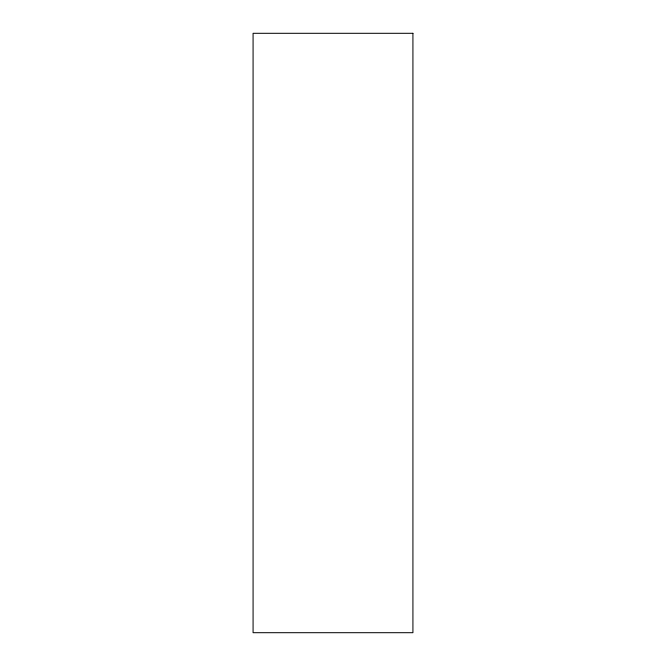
<?xml version="1.0" encoding="UTF-8"?>
<svg xmlns="http://www.w3.org/2000/svg" width="666" height="666" viewBox="0 0 666 666"><rect width="100%" height="100%" fill="white"/><g stroke="black" fill="none" stroke-linecap="round" stroke-linejoin="round"><path stroke-width="1" d="M412.92 33.3L253.08 33.3L253.08 632.7L412.92 632.7L412.92 33.3"/></g></svg>
